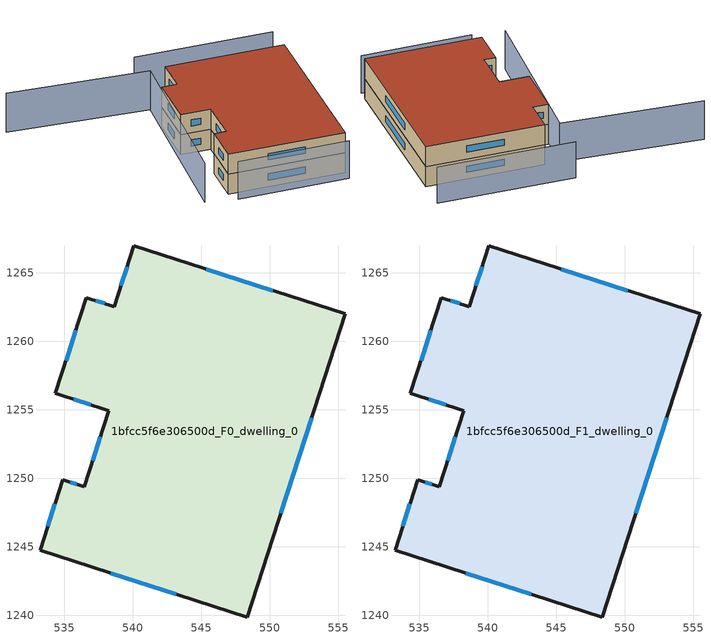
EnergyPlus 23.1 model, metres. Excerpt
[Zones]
1bfcc5f6e306500d_F0_dwelling_0
 floor ground (EU_floor_Construction): 555.49,1262 548.36,1239.86 533.22,1244.74 534.88,1249.88 536.45,1249.38 538.24,1254.94 534.35,1256.2 536.61,1263.2 538.64,1262.54 540.07,1266.97 z0
 wall outside (EU_wall_Construction): 548.36,1239.86 555.49,1262 540.07,1266.97 538.64,1262.54 536.61,1263.2 534.35,1256.2 538.24,1254.94 536.45,1249.38 534.88,1249.88 533.22,1244.74 548.36,1239.86 z0:3
 window (EU_Window_Construction): 550.8,1247.44 553.05,1254.42 / 538.4,1243.07 543.18,1241.53 / 534.31,1248.12 533.79,1246.5 / 535.91,1249.55 535.42,1249.71 / 537.63,1253.04 537.06,1251.28 / 535.68,1255.77 536.91,1255.37 / 535.83,1260.8 535.12,1258.59 / 537.95,1262.76 537.3,1262.97 / 539.58,1265.45 539.13,1264.06 / 550.21,1263.7 545.35,1265.26 z1.03:1.97
1bfcc5f6e306500d_F1_dwelling_0
 floor to 1bfcc5f6e306500d_F0_dwelling_0 (EU_floor_Construction): 555.49,1262 548.36,1239.86 533.22,1244.74 534.88,1249.88 536.45,1249.38 538.24,1254.94 534.35,1256.2 536.61,1263.2 538.64,1262.54 540.07,1266.97 z3
 wall outside (EU_wall_Construction): 548.36,1239.86 555.49,1262 540.07,1266.97 538.64,1262.54 536.61,1263.2 534.35,1256.2 538.24,1254.94 536.45,1249.38 534.88,1249.88 533.22,1244.74 548.36,1239.86 z3:6
 window (EU_Window_Construction): 550.8,1247.44 553.05,1254.42 / 538.4,1243.07 543.18,1241.53 / 534.31,1248.12 533.79,1246.5 / 535.91,1249.55 535.42,1249.71 / 537.63,1253.04 537.06,1251.28 / 535.68,1255.77 536.91,1255.37 / 535.83,1260.8 535.12,1258.59 / 537.95,1262.76 537.3,1262.97 / 539.58,1265.45 539.13,1264.06 / 550.21,1263.7 545.35,1265.26 z4.03:4.97
 roof outside (EU_roof_Construction): 548.36,1239.86 555.49,1262 540.07,1266.97 538.64,1262.54 536.61,1263.2 534.35,1256.2 538.24,1254.94 536.45,1249.38 534.88,1249.88 533.22,1244.74 z6
shading: 533.45,1242.99 547.92,1238.47 z0:5.6; 520.03,1274.36 538.14,1267.53 / 538.14,1267.53 529.64,1245.02 z0:5.8; 556.87,1266.2 538.91,1271.99 z0:5.4
[Building]
EU S2 Campaign: North Axis=0; Terrain=City; Solar Distribution=FullExterior
[Site:Location]
Cape.Town.Intl.AP: Latitude=-33.965; Longitude=18.602; Time Zone=2; Elevation=46
[SizingPeriod:WeatherFileDays]
AnnualSizingPeriod: Begin Month=1; Begin Day of Month=1; End Month=12; End Day of Month=31; Day of Week for Start Day=Monday; Use Weather File Daylight Saving Period=No; Use Weather File Rain and Snow Indicators=No
[MATERIAL]
EU_InternalMass_Material: Roughness=MediumRough; Thickness=0.1; Conductivity=1; Density=1800; Specific Heat=900; Thermal Absorptance=0.9; Solar Absorptance=0.7; Visible Absorptance=0.7
[MATERIAL:NOMASS] Roughness=MediumRough; Thermal Absorptance=0.9; Solar Absorptance=0.7; Visible Absorptance=0.7
Name | Thermal Resistance
EU_wall_NoMass | 0.493876
EU_roof_NoMass | 0.449382
EU_floor_NoMass | 1.25
[WINDOWMATERIAL:SIMPLEGLAZINGSYSTEM]
EU_Window_SimpleGlazing: UFactor=4.4; Solar Heat Gain Coefficient=0.85; Visible Transmittance=0.85
[CONSTRUCTION]
EU_wall_Construction: EU_wall_NoMass
EU_roof_Construction: EU_roof_NoMass
EU_floor_Construction: EU_floor_NoMass
EU_Window_Construction: EU_Window_SimpleGlazing
EU_InternalMass_Construction: EU_InternalMass_Material
[ZONE] Type=1; Multiplier=1; Ceiling Height=autocalculate; Volume=1138.74; Floor Area=autocalculate; Part of Total Floor Area=Yes
1bfcc5f6e306500d_F0_dwelling_0; 1bfcc5f6e306500d_F1_dwelling_0
[INTERNALMASS] Construction=EU_InternalMass_Construction; Surface Area=379.579
Name | Zone or ZoneList
1bfcc5f6e306500d_F0_dwelling_0_EU_InternalMass | 1bfcc5f6e306500d_F0_dwelling_0
1bfcc5f6e306500d_F1_dwelling_0_EU_InternalMass | 1bfcc5f6e306500d_F1_dwelling_0
[OTHEREQUIPMENT] Fuel Type=Electricity; Design Level Calculation Method=Watts/Area; Power per Zone Floor Area=1; Fraction Latent=0; Fraction Radiant=0; Fraction Lost=0; Carbon Dioxide Generation Rate=0; EndUse Subcategory=EU_Step8_InternalGains
Name | Zone or ZoneList or Space or SpaceList | Schedule
EU_Step8_InternalGain_1bfcc5f6e306500d_F0_dwelling_0_f000 | 1bfcc5f6e306500d_F0_dwelling_0 | EU_Step8_GainSchedule_1bfcc5f6e306500d_F0_dwelling_0_f000
EU_Step8_InternalGain_1bfcc5f6e306500d_F1_dwelling_0_f000 | 1bfcc5f6e306500d_F1_dwelling_0 | EU_Step8_GainSchedule_1bfcc5f6e306500d_F1_dwelling_0_f000
[ZONEVENTILATION:DESIGNFLOWRATE] Schedule=EU_AlwaysOn; Design Flow Rate Calculation Method=AirChanges/Hour; Air Changes per Hour=0.64; Ventilation Type=Natural; Fan Pressure Rise=0; Fan Total Efficiency=1; Constant Term Coefficient=1; Temperature Term Coefficient=0; Velocity Term Coefficient=0; Velocity Squared Term Coefficient=0; Minimum Indoor Temperature=-100; Maximum Indoor Temperature=100; Delta Temperature=-100; Minimum Outdoor Temperature=-100; Maximum Outdoor Temperature=100; Maximum Wind Speed=40
Name | Zone or ZoneList or Space or SpaceList
EU_ConstantAir_1bfcc5f6e306500d_F0_dwelling_0 | 1bfcc5f6e306500d_F0_dwelling_0
EU_ConstantAir_1bfcc5f6e306500d_F1_dwelling_0 | 1bfcc5f6e306500d_F1_dwelling_0
[HVACTEMPLATE:THERMOSTAT] Constant Heating Setpoint=20; Constant Cooling Setpoint=50
EU_HeatOnly_1bfcc5f6e306500d_F0_dwelling_0; EU_HeatOnly_1bfcc5f6e306500d_F1_dwelling_0
[HVACTEMPLATE:ZONE:IDEALLOADSAIRSYSTEM] System Availability Schedule=EU_AlwaysOn; Maximum Heating Supply Air Temperature=50; Minimum Cooling Supply Air Temperature=13; Maximum Heating Supply Air Humidity Ratio=0.0156; Minimum Cooling Supply Air Humidity Ratio=0.0077; Heating Limit=NoLimit; Cooling Limit=NoLimit; Heating Availability Schedule=EU_AlwaysOn; Cooling Availability Schedule=EU_CoolingOff; Dehumidification Control Type=ConstantSensibleHeatRatio; Cooling Sensible Heat Ratio=0.7; Dehumidification Setpoint=60; Humidification Control Type=None; Humidification Setpoint=30; Outdoor Air Method=None; Outdoor Air Flow Rate per Person=0.00944; Outdoor Air Flow Rate per Zone Floor Area=0; Outdoor Air Flow Rate per Zone=0; Demand Controlled Ventilation Type=None; Outdoor Air Economizer Type=NoEconomizer; Heat Recovery Type=None; Sensible Heat Recovery Effectiveness=0.7; Latent Heat Recovery Effectiveness=0.65
Name | Template Thermostat
1bfcc5f6e306500d_F0_dwelling_0 | EU_HeatOnly_1bfcc5f6e306500d_F0_dwelling_0
1bfcc5f6e306500d_F1_dwelling_0 | EU_HeatOnly_1bfcc5f6e306500d_F1_dwelling_0
[SIZING:ZONE] Zone Cooling Design Supply Air Temperature Input Method=SupplyAirTemperature; Zone Cooling Design Supply Air Temperature=13; Zone Heating Design Supply Air Temperature Input Method=SupplyAirTemperature; Zone Heating Design Supply Air Temperature=50; Zone Cooling Design Supply Air Humidity Ratio=0.008; Zone Heating Design Supply Air Humidity Ratio=0.008; Cooling Design Air Flow Method=DesignDay; Cooling Design Air Flow Rate=0; Cooling Minimum Air Flow per Zone Floor Area=0.000762; Cooling Minimum Air Flow=0; Cooling Minimum Air Flow Fraction=0.2; Heating Design Air Flow Method=DesignDay; Heating Design Air Flow Rate=0; Heating Maximum Air Flow per Zone Floor Area=0.002032; Heating Maximum Air Flow=0.141576; Heating Maximum Air Flow Fraction=0.3; Account for Dedicated Outdoor Air System=No; Dedicated Outdoor Air System Control Strategy=NeutralSupplyAir; Dedicated Outdoor Air Low Setpoint Temperature for Design=autosize; Dedicated Outdoor Air High Setpoint Temperature for Design=autosize; Zone Load Sizing Method=Sensible Load Only No Latent Load; Zone Latent Cooling Design Supply Air Humidity Ratio Input Method=HumidityRatioDifference; Zone Cooling Design Supply Air Humidity Ratio Difference=0.005; Zone Latent Heating Design Supply Air Humidity Ratio Input Method=HumidityRatioDifference; Zone Humidification Design Supply Air Humidity Ratio Difference=0.005
1bfcc5f6e306500d_F0_dwelling_0; 1bfcc5f6e306500d_F1_dwelling_0
[SCHEDULE:CONSTANT]
Name | Hourly Value
EU_AlwaysOn | 1
EU_CoolingOff | 0
[SCHEDULE:FILE] Column Number=1; Rows to Skip at Top=0; Number of Hours of Data=8760; Column Separator=Comma; Interpolate to Timestep=No; Minutes per Item=60; Adjust Schedule for Daylight Savings=Yes
Name | File
EU_Step8_GainSchedule_1bfcc5f6e306500d_F0_dwelling_0_f000 | ../../schedules/1bfcc5f6e306500d/1bfcc5f6e306500d_F0_dwelling_0_f000_gain.csv
EU_Step8_GainSchedule_1bfcc5f6e306500d_F1_dwelling_0_f000 | ../../schedules/1bfcc5f6e306500d/1bfcc5f6e306500d_F1_dwelling_0_f000_gain.csv
